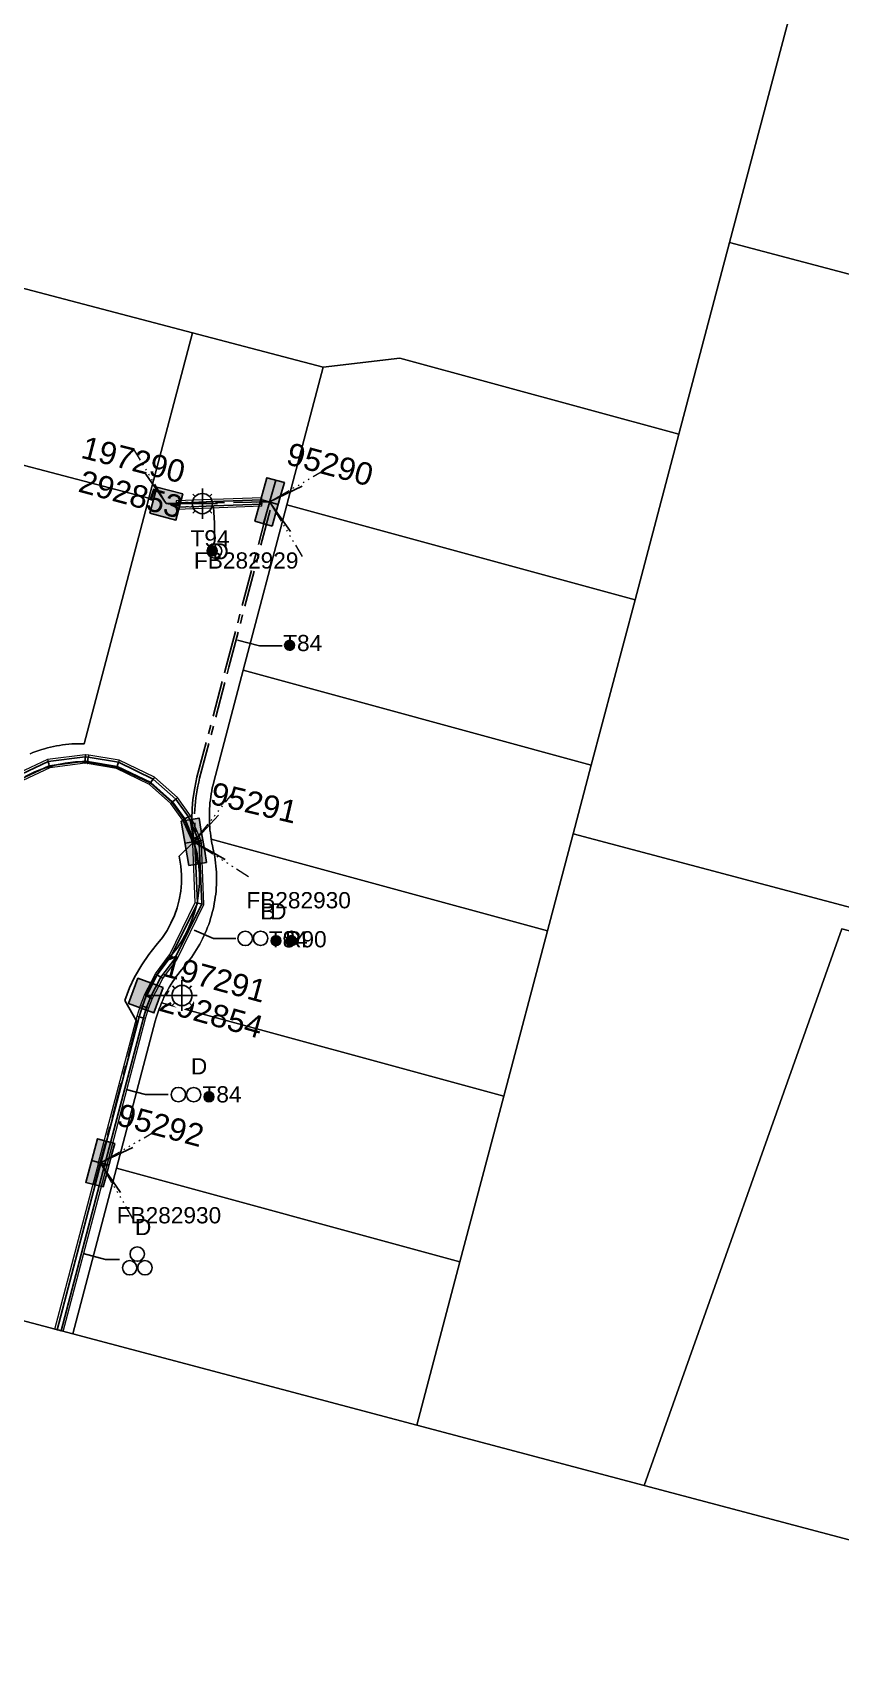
# Model space of a CAD drawing. Header units: metres. Extents: x 256054 to 262066, y 6173540 to 6179224.
# Drawn here: x 258381.2 to 258471, y 6175135.2 to 6175314.9 of the extents above; entities that cross this region are included whole.
import ezdxf
from ezdxf.enums import TextEntityAlignment as Align

# ---------------------------------------------------------------- set-up
doc = ezdxf.new("R2010")
doc.units = ezdxf.units.M
doc.linetypes.add('Cable Exist UG', pattern=[7, 4, -1, 1, -1])
doc.linetypes.add('PHANTOMX2', pattern=[5.6, 2.5, -0.5, 0.15, -0.5, 0.15, -0.5, 0.15, -0.5, 0.15, -0.5])
doc.layers.get('0').update_dxf_attribs({"color": 6})
for name, color, linetype, lineweight in [('_User Miscellaneous4', 191, 'Continuous', 13), ('Cadastre Land Parcels_SP_EXT', 96, 'Continuous', 15), ('Cadastre Roads_SP_EXT', 54, 'Continuous', 15), ('Mains_LV_EXT', 163, 'Continuous', 25), ('Mains_LV_SL_EXT', 135, 'Continuous', 25), ('Services_SP_EXT', 42, 'PHANTOMX2', 20)]:
    doc.layers.add(name, color=color, linetype=linetype, lineweight=lineweight)
for name, color, linetype in [('Duct_SP_EXT', 40, 'Continuous'), ('Equip_SP_SL_EXT', 7, 'Continuous'), ('SupportsUG_SP_LV_EXT', 7, 'Continuous'), ('SupportsUG_SP_LV_SL_EXT', 7, 'Continuous'), ('Trench_SP_EXT', 7, 'Continuous')]:
    doc.layers.add(name, color=color, linetype=linetype)
doc.styles.add('COLUMN_LABEL', font='arial.ttf', dxfattribs={"height": 2})
doc.styles.add('iecARIAL', font='arial.ttf', dxfattribs={"height": 2})
doc.styles.add('POLE_LABEL', font='arial.ttf', dxfattribs={"height": 2})
doc.styles.add('SL_LABEL', font='arial.ttf', dxfattribs={"height": 2})
doc.styles.get("Standard").update_dxf_attribs({"font": 'arial.ttf'})

# ---------------------------------------------------------------- blocks, each defined once
blk = doc.blocks.new('COLUMN_EXT')
blk.add_hatch(color=256).paths.add_polyline_path([(1.5, -1.5), (1.5, 1.5), (-1.5, 1.5), (-1.5, -1.5)])
blk.add_lwpolyline([(1.5, 1.5), (-1.5, 1.5), (-1.5, -1.5), (1.5, -1.5)], close=True)
at = {"flags": 9}
for tag, p in [('SUBURB', (-1.81, 1.8)), ('NOTES', (-1.81, 2)), ('COLUMN_TYPE', (-1.81, 0.4)), ('STREETNAME', (-1.81, 1.6)), ('OWNED_BY', (-1.81, 0.6)), ('LOCATION', (-1.81, 1.4)), ('LEGEND', (-1.81, 1.2)), ('USAGE', (-1.81, 1)), ('STATE', (-1.81, 0.8))]:
    blk.add_attdef(tag, text='', height=0.2, rotation=180, dxfattribs=at).set_placement(p, align=Align.MIDDLE_LEFT)
at = {"flags": 1}
blk.add_attdef('Z', (-1.81, 2.35), '', height=0.2, rotation=180, dxfattribs=at)
at = {"flags": 9}
for tag, style, p in [('STRUCTURE_PLANT_NUMBER', 'POLE_LABEL', (-1.81, -0.03)), ('STREET_CODE', 'COLUMN_LABEL', (-1.81, 0.2))]:
    blk.add_attdef(tag, text='', height=0.2, rotation=180, dxfattribs=dict(at, style=style)).set_placement(p, align=Align.MIDDLE_LEFT)
at = {"style": 'COLUMN_LABEL', "width": 0.9, "flags": 8}
blk.add_attdef('ASSET_NUM', text='', height=2, rotation=270, dxfattribs=at).set_placement((2, -4), align=Align.MIDDLE_LEFT)
blk = doc.blocks.new('PILLAR_EXT')
blk.add_hatch(color=256).paths.add_polyline_path([(-2.5, 1), (-2.5, -1), (2.5, -1), (2.5, 1)])
for p, q in [((-2.5, 0), (2.5, 0)), ((0, 1), (0, -1))]:
    blk.add_line(p, q)
at = {"ltscale": 10}
blk.add_line((2.5, 0), (-2.5, 0), dxfattribs=at)
blk.add_lwpolyline([(-2.5, -1), (-1.25, -1), (1.25, -1), (2.5, -1), (2.5, 1), (-2.5, 1)], close=True)
at = {"width": 0.9, "flags": 8}
blk.add_attdef('ASSET_NUM', text='', height=2, rotation=90, dxfattribs=at).set_placement((-2, 4), align=Align.MIDDLE_LEFT)
for tag, p, flags in [('OWNED_BY', (0, -0.2), 9), ('STATE', (0, -0.4), 9), ('SUPPORT_TYPE', (0, -0.6), 9), ('STREETNAME', (0, -1.8), 9), ('USAGE', (0, -0.8), 9), ('LEGEND', (0, -1), 9), ('LOCATION', (0, -1.2), 9), ('NOTES', (0, -1.4), 9), ('PARENT', (0, -1.6), 9), ('SUBURB', (0, -2), 1)]:
    blk.add_attdef(tag, p, '', height=0.2, dxfattribs=dict(flags=flags))
blk = doc.blocks.new('DUCT_EXT')
blk.add_circle((0, 0.8), 0.8)
at = {"flags": 1}
blk.add_attdef('Z', (0, 0), '', height=0.2, dxfattribs=at)
at = {"flags": 9}
for tag, p in [('DUCT_CODE', (0, 0)), ('XSECT_TYPE', (0, -0.2)), ('STATE', (0, -0.6)), ('FB_REFERENCE', (0, -0.4)), ('NOTES', (0, -0.8))]:
    blk.add_attdef(tag, text='', height=0.2, dxfattribs=at).set_placement(p, align=Align.MIDDLE_LEFT)
blk = doc.blocks.new('SL_LANTERN_EXT')
at = {"flags": 9}
for tag, p in [('LRATECODE', (-7.4, 0)), ('LOUTREACHVOCAB', (-7.2, 0)), ('LOUTREACH', (-7, 0)), ('LANTNUMBER', (-6.6, 0)), ('LNEW', (-6.4, 0)), ('LMASTVOCAB', (-6.2, 0)), ('LMAST', (-6, 0)), ('LLAMPVOCAB', (-5.8, 0)), ('LLAMP', (-5.6, 0)), ('LEXIST', (-5.4, 0)), ('LCHARGE3PERCENT', (-5.2, 0)), ('LCHARGE3', (-5, 0)), ('LCHARGE2PERCENT', (-4.8, 0)), ('LCHARGE2', (-4.6, 0)), ('LCHARGE1PERCENT', (-4.4, 0)), ('LCHARGE1', (-4.2, 0)), ('LCATEGORY', (-4, 0)), ('LBRACKETVOCAB', (-3.8, 0)), ('LBRACKET', (-3.6, 0)), ('LKINGHEIGHT', (-3.4, 0)), ('CREPLACE', (-3.2, 0)), ('CREMOVE', (-3, 0)), ('CNUMBER', (-2.8, 0)), ('CNEW', (-2.6, 0)), ('CEXIST', (-2.4, 0)), ('USAGE', (-2.2, 0)), ('STATE', (-2, 0)), ('OWNED_BY', (-1.8, 0)), ('ORIENTATION', (-1.6, 0)), ('OPERATING_VOLTAGE', (-1.4, 0)), ('NO_PHASES', (-1.2, 0)), ('LANTERN_TYPE', (-1, 0)), ('LANTERN_PURPOSE', (-0.8, 0)), ('CONTROL_TYPE', (-0.6, 0)), ('CONSTRUCTED_VOLTAGE', (-0.4, 0))]:
    blk.add_attdef(tag, text='', height=0.001, rotation=270, dxfattribs=at).set_placement(p, align=Align.MIDDLE_LEFT)
at = {"style": 'SL_LABEL', "flags": 9}
blk.add_attdef('STREET_CODE', text='', height=0.001, rotation=270, dxfattribs=at).set_placement((0, 0), align=Align.MIDDLE_LEFT)
at = {"flags": 1}
blk.add_attdef('Z', (0, 0), '', height=0.001, rotation=270, dxfattribs=at)
at = {"width": 0.9}
blk.add_attdef('LNUMBER', text='', height=1, dxfattribs=at).set_placement((7, -1), align=Align.MIDDLE_LEFT)
at = {"flags": 9}
for tag, p in [('LREMOVE', (0, -7.6)), ('LREPLACE', (0, -7.8)), ('LTYPE', (0, -8)), ('LTYPEVOCAB', (0, -8.2)), ('LEGEND', (0, -8.4)), ('SUBURB', (0, -8.6)), ('STREETNAME', (0, -8.8)), ('LOCATION', (0, -9)), ('NOTES', (0, -9.2)), ('MAINTAINED_BY', (0, -9.86))]:
    blk.add_attdef(tag, text='', height=0.001, dxfattribs=at).set_placement(p, align=Align.MIDDLE_LEFT)
blk.add_attdef('OPERATED_BY', (0, -9.61), '', height=0.001, dxfattribs=at)
blk.add_wipeout([(5.69, 0), (5.06, -1.06), (4, -1.69), (2.94, -1.06), (2.31, 0), (2.94, 1.06), (4, 1.69), (5.06, 1.06)])
for p, q in [((0, 0), (4, 0)), ((2.94, 1.06), (3.2, 0.8)), ((4, 1.69), (4, 0)), ((5.06, 1.06), (4.8, 0.8)), ((2.94, -1.06), (3.2, -0.8)), ((4, 0), (5.69, 0)), ((4, 0), (4, -1.69)), ((5.06, -1.06), (4.8, -0.8))]:
    blk.add_line(p, q)
blk.add_circle((4, 0), 1.12)
blk = doc.blocks.new('CABLE_LARGE_EXT')
h = blk.add_hatch(color=256)
edge = h.paths.add_edge_path()
edge.add_arc((0, 0.55), 0.55, 0, 360)
blk.add_circle((0, 0.55), 0.55)
at = {"flags": 1}
blk.add_attdef('Z', (0, 0), '', height=0.2, dxfattribs=at)
at = {"flags": 9}
for tag, p in [('COND_CODE', (0, 0)), ('STATE', (0, -0.4)), ('XSECT_SIZE', (0, -0.6)), ('FB_REFERENCE', (0, -0.2)), ('NOTES', (0, -0.8))]:
    blk.add_attdef(tag, text='', height=0.2, dxfattribs=at).set_placement(p, align=Align.MIDDLE_LEFT)

msp = doc.modelspace()

# ---------------------------------------------------------------- linework, layer by layer
at = {"layer": '_User Miscellaneous4'}
for p, q in [((258406.66, 6175263.22), (258406.67, 6175262.74)), ((258406.69, 6175262.26), (258406.67, 6175262.74)), ((258387.08, 6175234.7), (258382.9, 6175234.16)), ((258387.13, 6175234.7), (258387.08, 6175234.7)), ((258387.13, 6175234.7), (258387.08, 6175234.22)), ((258387.08, 6175234.7), (258387.08, 6175234.22)), ((258387.46, 6175234.66), (258387.13, 6175234.7)), ((258387.47, 6175234.66), (258387.39, 6175234.19)), ((258387.46, 6175234.66), (258387.39, 6175234.19)), ((258387.47, 6175234.66), (258387.46, 6175234.66)), ((258390.85, 6175234.09), (258387.47, 6175234.66)), ((258382.9, 6175234.16), (258379.13, 6175232.4)), ((258383.17, 6175233.23), (258379.53, 6175231.53)), ((258382.9, 6175234.16), (258383.03, 6175233.69)), ((258383.17, 6175233.23), (258383.03, 6175233.69)), ((258387.09, 6175233.74), (258383.17, 6175233.23)), ((258387.03, 6175233.74), (258387.08, 6175234.22)), ((258387.33, 6175233.71), (258387.03, 6175233.74)), ((258387.03, 6175233.74), (258387.09, 6175233.74)), ((258387.09, 6175233.74), (258387.08, 6175234.22)), ((258387.31, 6175233.71), (258387.39, 6175234.19)), ((258390.56, 6175233.16), (258387.31, 6175233.71)), ((258387.31, 6175233.71), (258387.33, 6175233.71)), ((258387.33, 6175233.71), (258387.39, 6175234.19)), ((258390.56, 6175233.16), (258390.71, 6175233.63)), ((258394.23, 6175231.39), (258390.56, 6175233.16)), ((258390.85, 6175234.09), (258390.71, 6175233.63)), ((258394.77, 6175232.2), (258390.85, 6175234.09)), ((258394.23, 6175231.39), (258394.5, 6175231.8)), ((258396.6, 6175229.29), (258394.23, 6175231.39)), ((258394.77, 6175232.2), (258394.5, 6175231.8)), ((258397.32, 6175229.94), (258394.77, 6175232.2)), ((258396.6, 6175229.29), (258396.96, 6175229.61)), ((258397.92, 6175227.45), (258396.6, 6175229.29)), ((258397.32, 6175229.94), (258396.96, 6175229.61)), ((258398.76, 6175227.93), (258397.32, 6175229.94)), ((258397.92, 6175227.45), (258398.34, 6175227.69)), ((258398.87, 6175225.27), (258397.92, 6175227.45)), ((258398.76, 6175227.93), (258398.34, 6175227.69)), ((258399.75, 6175225.66), (258398.76, 6175227.93)), ((258398.87, 6175225.27), (258399.31, 6175225.46)), ((258398.94, 6175225.11), (258398.87, 6175225.27)), ((258398.94, 6175225.11), (258399.4, 6175225.27)), ((258399.75, 6175225.66), (258399.31, 6175225.46)), ((258399.85, 6175225.43), (258399.4, 6175225.27)), ((258399.85, 6175225.43), (258399.75, 6175225.66)), ((258399.93, 6175225.14), (258399.85, 6175225.43)), ((258399.01, 6175224.88), (258398.94, 6175225.11)), ((258398.98, 6175225.02), (258399.45, 6175225.1)), ((258398.98, 6175225), (258399.46, 6175225.08)), ((258398.98, 6175225), (258398.98, 6175225.02)), ((258398.99, 6175224.98), (258398.98, 6175225)), ((258398.99, 6175224.98), (258399.46, 6175225.06)), ((258398.99, 6175224.98), (258399.46, 6175225.06)), ((258399.01, 6175224.84), (258398.99, 6175224.98)), ((258398.99, 6175224.98), (258398.99, 6175224.98)), ((258399.01, 6175224.88), (258399.47, 6175225.01)), ((258399.01, 6175224.84), (258399.48, 6175224.95)), ((258399.03, 6175224.76), (258399.01, 6175224.84)), ((258399.03, 6175224.82), (258399.51, 6175224.84)), ((258399.03, 6175224.76), (258399.51, 6175224.84)), ((258399.3, 6175218.28), (258399.03, 6175224.82)), ((258399.03, 6175224.82), (258399.03, 6175224.76)), ((258399.93, 6175225.18), (258399.45, 6175225.1)), ((258399.93, 6175225.16), (258399.46, 6175225.08)), ((258399.93, 6175225.14), (258399.46, 6175225.06)), ((258399.93, 6175225.14), (258399.46, 6175225.06)), ((258399.93, 6175225.14), (258399.47, 6175225.01)), ((258399.95, 6175225.06), (258399.48, 6175224.95)), ((258399.99, 6175224.92), (258399.51, 6175224.84)), ((258399.99, 6175224.86), (258399.51, 6175224.84)), ((258399.93, 6175225.16), (258399.93, 6175225.18)), ((258399.93, 6175225.14), (258399.93, 6175225.16)), ((258399.95, 6175225.06), (258399.93, 6175225.14)), ((258399.93, 6175225.14), (258399.93, 6175225.14)), ((258399.99, 6175224.92), (258399.95, 6175225.06)), ((258399.99, 6175224.86), (258399.99, 6175224.92)), ((258400.27, 6175218.08), (258399.99, 6175224.86)), ((258399.3, 6175218.28), (258399.79, 6175218.18)), ((258400.27, 6175218.08), (258399.79, 6175218.18)), ((258388.54, 6175189.28), (258392.86, 6175205.67)), ((258392.86, 6175205.67), (258392.86, 6175205.68)), ((258383.72, 6175170.94), (258388.58, 6175189.44)), ((258388.58, 6175189.44), (258389.05, 6175189.32)), ((258384.65, 6175170.7), (258389.51, 6175189.2)), ((258388.54, 6175189.28), (258389.01, 6175189.16)), ((258389.47, 6175189.04), (258389.01, 6175189.16)), ((258389.51, 6175189.2), (258389.05, 6175189.32)), ((258383.72, 6175170.94), (258384.19, 6175170.82)), ((258384.65, 6175170.7), (258384.19, 6175170.82))]:
    msp.add_line(p, q, dxfattribs=at)
at = {"layer": 'Cadastre Land Parcels_SP_EXT', "linetype": 'Continuous'}
for points in [[(258521.24, 6175278.04), (258521.04, 6175280.16), (258520.3, 6175287.75), (258514.56, 6175346.97), (258476, 6175357.2), (258470.92, 6175337.97), (258466.31, 6175320.58), (258458.64, 6175291.55), (258491.48, 6175282.84), (258514.67, 6175276.69), (258521.55, 6175274.86), (258521.24, 6175278.04)], [(258398.99, 6175281.51), (258359.82, 6175291.8), (258354.98, 6175273.43), (258373.83, 6175268.48), (258394.14, 6175263.15), (258398.99, 6175281.51)], [(258508.24, 6175208.83), (258508.47, 6175209.47), (258508.73, 6175210.1), (258509.02, 6175210.72), (258509.34, 6175211.32), (258509.7, 6175211.9), (258510.08, 6175212.46), (258510.3, 6175212.75), (258481.26, 6175220.46), (258491.48, 6175282.84), (258458.64, 6175291.55), (258453, 6175270.25), (258448.14, 6175251.89), (258443.28, 6175233.52), (258441.27, 6175225.92), (258508.05, 6175208.18), (258508.24, 6175208.83)], [(258453, 6175270.25), (258422.03, 6175278.69), (258413.49, 6175277.7), (258409.47, 6175262.43), (258448.14, 6175251.89), (258453, 6175270.25)], [(258448.14, 6175251.89), (258409.47, 6175262.43), (258404.62, 6175244.06), (258443.28, 6175233.52), (258448.14, 6175251.89)], [(258441.27, 6175225.92), (258443.28, 6175233.52), (258404.62, 6175244.06), (258401.36, 6175231.67), (258401.28, 6175231.34), (258401.2, 6175231.02), (258401.13, 6175230.69), (258401.08, 6175230.36), (258401.02, 6175230.03), (258400.98, 6175229.69), (258400.94, 6175229.36), (258400.91, 6175229.02), (258400.89, 6175228.69), (258400.87, 6175228.35), (258400.87, 6175228.02), (258400.87, 6175227.68), (258400.87, 6175227.35), (258400.89, 6175227.01), (258400.91, 6175226.67), (258400.94, 6175226.34), (258400.98, 6175226.01), (258401.02, 6175225.67), (258401.07, 6175225.34), (258438.42, 6175215.16), (258441.27, 6175225.92)], [(258438.42, 6175215.16), (258401.07, 6175225.34), (258401.11, 6175225.1), (258401.16, 6175224.86), (258401.21, 6175224.62), (258401.27, 6175224.38), (258401.34, 6175224.04), (258401.41, 6175223.71), (258401.47, 6175223.36), (258401.52, 6175223.02), (258401.57, 6175222.68), (258401.6, 6175222.34), (258401.63, 6175221.99), (258401.65, 6175221.65), (258401.67, 6175221.3), (258401.67, 6175220.96), (258401.67, 6175220.61), (258401.66, 6175220.26), (258401.64, 6175219.92), (258401.61, 6175219.57), (258401.58, 6175219.23), (258401.53, 6175218.89), (258401.48, 6175218.54), (258401.42, 6175218.2), (258401.36, 6175217.86), (258401.28, 6175217.53), (258401.2, 6175217.19), (258401.11, 6175216.86), (258401.01, 6175216.52), (258400.91, 6175216.19), (258400.8, 6175215.87), (258400.68, 6175215.54), (258400.55, 6175215.22), (258400.41, 6175214.9), (258400.27, 6175214.59), (258400.12, 6175214.28), (258399.97, 6175213.97), (258399.8, 6175213.66), (258399.63, 6175213.36), (258399.45, 6175213.07), (258399.27, 6175212.77), (258399.08, 6175212.49), (258398.88, 6175212.2), (258398.68, 6175211.92), (258398.47, 6175211.65), (258398.25, 6175211.38), (258398.03, 6175211.12), (258397.81, 6175210.86), (258397.6, 6175210.6), (258397.39, 6175210.34), (258397.19, 6175210.07), (258397, 6175209.8), (258396.81, 6175209.52), (258396.63, 6175209.24), (258396.46, 6175208.95), (258396.29, 6175208.66), (258396.13, 6175208.37), (258395.98, 6175208.07), (258395.83, 6175207.77), (258395.7, 6175207.46), (258395.56, 6175207.16), (258433.56, 6175196.8), (258438.42, 6175215.16)], [(258441.27, 6175225.92), (258438.42, 6175215.16), (258433.56, 6175196.8), (258428.7, 6175178.43), (258423.9, 6175160.29), (258449.17, 6175153.59), (258471.12, 6175215.39), (258507.65, 6175205.7), (258507.71, 6175206.38), (258507.81, 6175207.05), (258507.94, 6175207.72), (258508.05, 6175208.18), (258441.27, 6175225.92)], [(258471.12, 6175215.39), (258449.17, 6175153.59), (258476.23, 6175146.41), (258497.31, 6175205.86), (258507.74, 6175203.09), (258507.66, 6175203.77), (258507.63, 6175204.45), (258507.62, 6175205.13), (258507.65, 6175205.7), (258471.12, 6175215.39)], [(258433.56, 6175196.8), (258395.56, 6175207.16), (258395.43, 6175206.83), (258395.3, 6175206.49), (258395.19, 6175206.16), (258395.07, 6175205.82), (258394.97, 6175205.48), (258394.87, 6175205.13), (258390.57, 6175188.83), (258428.7, 6175178.43), (258433.56, 6175196.8)], [(258428.7, 6175178.43), (258390.57, 6175188.83), (258385.72, 6175170.43), (258423.9, 6175160.29), (258428.7, 6175178.43)]]:
    msp.add_lwpolyline(points, close=True, dxfattribs=at)
for points in [[(258232.98, 6175318.15), (258270.84, 6175313.29), (258285.01, 6175311.47), (258315.61, 6175303.4), (258359.82, 6175291.8), (258398.99, 6175281.51), (258413.49, 6175277.7), (258422.03, 6175278.69), (258453, 6175270.25), (258458.64, 6175291.55), (258466.31, 6175320.58)], [(258232.98, 6175318.15), (258270.84, 6175313.29), (258285.01, 6175311.47), (258315.61, 6175303.4), (258359.82, 6175291.8), (258398.99, 6175281.51), (258413.49, 6175277.7), (258422.03, 6175278.69), (258453, 6175270.25), (258458.64, 6175291.55), (258466.31, 6175320.58)], [(258380.96, 6175234.8), (258381.28, 6175234.93), (258381.6, 6175235.05), (258381.92, 6175235.16), (258382.25, 6175235.26), (258382.57, 6175235.36), (258382.9, 6175235.45), (258383.23, 6175235.53), (258383.57, 6175235.6), (258383.9, 6175235.67), (258384.24, 6175235.73), (258384.57, 6175235.78), (258384.91, 6175235.82), (258385.25, 6175235.86), (258385.59, 6175235.89), (258385.93, 6175235.91), (258386.27, 6175235.92), (258386.61, 6175235.92), (258386.95, 6175235.92), (258394.14, 6175263.15), (258394.14, 6175263.15), (258373.83, 6175268.48)], [(258476.23, 6175146.41), (258449.17, 6175153.59), (258423.9, 6175160.29), (258385.72, 6175170.43), (258368.31, 6175175), (258351.99, 6175179.42), (258304.88, 6175001.38), (258292.2, 6174953.43), (258310.11, 6174948.67), (258328.03, 6174943.92), (258345.94, 6174939.16), (258363.86, 6174934.4), (258382.01, 6174929.58), (258373.38, 6174896.95), (258368.49, 6174894.11), (258392.65, 6174887.7), (258389.81, 6174892.59), (258398, 6174923.54), (258416.99, 6174918.5), (258435.77, 6174913.51), (258449.71, 6174966.19), (258449.71, 6174966.19), (258472.87, 6175053.68)]]:
    msp.add_lwpolyline(points, dxfattribs=at)
at = {"layer": 'Duct_SP_EXT'}
for p, q in [((258406.67, 6175262.98), (258406.67, 6175262.74)), ((258406.68, 6175262.5), (258406.67, 6175262.74)), ((258387.08, 6175234.46), (258382.96, 6175233.93)), ((258387.11, 6175234.46), (258387.08, 6175234.46)), ((258387.11, 6175234.46), (258387.08, 6175234.22)), ((258387.08, 6175234.46), (258387.08, 6175234.22)), ((258387.43, 6175234.42), (258387.11, 6175234.46)), ((258387.43, 6175234.42), (258387.39, 6175234.19)), ((258387.43, 6175234.42), (258387.39, 6175234.19)), ((258390.78, 6175233.86), (258387.43, 6175234.42)), ((258387.43, 6175234.42), (258387.43, 6175234.42)), ((258382.96, 6175233.93), (258379.23, 6175232.18)), ((258383.1, 6175233.46), (258379.43, 6175231.75)), ((258382.96, 6175233.93), (258383.03, 6175233.69)), ((258383.1, 6175233.46), (258383.03, 6175233.69)), ((258387.09, 6175233.98), (258383.1, 6175233.46)), ((258387.06, 6175233.98), (258387.08, 6175234.22)), ((258387.36, 6175233.95), (258387.06, 6175233.98)), ((258387.06, 6175233.98), (258387.09, 6175233.98)), ((258387.09, 6175233.98), (258387.08, 6175234.22)), ((258387.35, 6175233.95), (258387.39, 6175234.19)), ((258390.63, 6175233.4), (258387.35, 6175233.95)), ((258387.35, 6175233.95), (258387.36, 6175233.95)), ((258387.36, 6175233.95), (258387.39, 6175234.19)), ((258390.63, 6175233.4), (258390.71, 6175233.63)), ((258394.37, 6175231.6), (258390.63, 6175233.4)), ((258390.78, 6175233.86), (258390.71, 6175233.63)), ((258394.64, 6175232), (258390.78, 6175233.86)), ((258394.37, 6175231.6), (258394.5, 6175231.8)), ((258396.78, 6175229.45), (258394.37, 6175231.6)), ((258394.64, 6175232), (258394.5, 6175231.8)), ((258397.14, 6175229.77), (258394.64, 6175232)), ((258396.78, 6175229.45), (258396.96, 6175229.61)), ((258398.13, 6175227.57), (258396.78, 6175229.45)), ((258397.14, 6175229.77), (258396.96, 6175229.61)), ((258398.55, 6175227.81), (258397.14, 6175229.77)), ((258398.13, 6175227.57), (258398.34, 6175227.69)), ((258399.09, 6175225.37), (258398.13, 6175227.57)), ((258398.55, 6175227.81), (258398.34, 6175227.69)), ((258399.53, 6175225.56), (258398.55, 6175227.81)), ((258399.09, 6175225.37), (258399.31, 6175225.46)), ((258399.17, 6175225.19), (258399.09, 6175225.37)), ((258399.17, 6175225.19), (258399.4, 6175225.27)), ((258399.53, 6175225.56), (258399.31, 6175225.46)), ((258399.62, 6175225.35), (258399.4, 6175225.27)), ((258399.62, 6175225.35), (258399.53, 6175225.56)), ((258399.7, 6175225.07), (258399.62, 6175225.35)), ((258399.24, 6175224.95), (258399.17, 6175225.19)), ((258399.22, 6175225.06), (258399.45, 6175225.1)), ((258399.22, 6175225.04), (258399.46, 6175225.08)), ((258399.22, 6175225.04), (258399.22, 6175225.06)), ((258399.22, 6175225.02), (258399.46, 6175225.06)), ((258399.22, 6175225.02), (258399.46, 6175225.06)), ((258399.22, 6175225.02), (258399.22, 6175225.04)), ((258399.24, 6175224.9), (258399.22, 6175225.02)), ((258399.22, 6175225.02), (258399.22, 6175225.02)), ((258399.24, 6175224.95), (258399.47, 6175225.01)), ((258399.24, 6175224.9), (258399.48, 6175224.95)), ((258399.27, 6175224.8), (258399.24, 6175224.9)), ((258399.27, 6175224.83), (258399.51, 6175224.84)), ((258399.27, 6175224.8), (258399.51, 6175224.84)), ((258399.54, 6175218.23), (258399.27, 6175224.83)), ((258399.27, 6175224.83), (258399.27, 6175224.8)), ((258399.69, 6175225.14), (258399.45, 6175225.1)), ((258399.69, 6175225.12), (258399.46, 6175225.08)), ((258399.7, 6175225.1), (258399.46, 6175225.06)), ((258399.7, 6175225.1), (258399.46, 6175225.06)), ((258399.7, 6175225.07), (258399.47, 6175225.01)), ((258399.71, 6175225), (258399.48, 6175224.95)), ((258399.75, 6175224.88), (258399.51, 6175224.84)), ((258399.75, 6175224.85), (258399.51, 6175224.84)), ((258399.69, 6175225.12), (258399.69, 6175225.14)), ((258399.7, 6175225.1), (258399.69, 6175225.12)), ((258399.71, 6175225), (258399.7, 6175225.1)), ((258399.7, 6175225.1), (258399.7, 6175225.1)), ((258399.75, 6175224.88), (258399.71, 6175225)), ((258399.75, 6175224.85), (258399.75, 6175224.88)), ((258400.03, 6175218.13), (258399.75, 6175224.85)), ((258399.54, 6175218.23), (258399.79, 6175218.18)), ((258400.03, 6175218.13), (258399.79, 6175218.18)), ((258383.96, 6175170.88), (258388.82, 6175189.38)), ((258388.82, 6175189.38), (258389.05, 6175189.32)), ((258384.42, 6175170.76), (258389.28, 6175189.26)), ((258388.77, 6175189.22), (258389.01, 6175189.16)), ((258389.24, 6175189.1), (258389.01, 6175189.16)), ((258389.28, 6175189.26), (258389.05, 6175189.32)), ((258383.96, 6175170.88), (258384.19, 6175170.82)), ((258384.42, 6175170.76), (258384.19, 6175170.82))]:
    msp.add_line(p, q, dxfattribs=at)
for points in [[(258408.95, 6175246.76), (258406.44, 6175246.77), (258403.99, 6175247.41)], [(258403.82, 6175214.31), (258401.32, 6175214.3), (258399.18, 6175215.23)], [(258396.29, 6175196.98), (258393.79, 6175196.98), (258391.62, 6175197.56)], [(258390.91, 6175178.68), (258389.33, 6175178.68), (258386.86, 6175179.35)]]:
    msp.add_lwpolyline(points, dxfattribs=at)
at = {"layer": 'Mains_LV_EXT', "linetype": 'Cable Exist UG'}
msp.add_lwpolyline([(258380.46, 6175232.29), (258381.49, 6175232.8), (258382.57, 6175233.22), (258383.71, 6175233.55), (258384.87, 6175233.77), (258386, 6175233.9), (258387.15, 6175233.91), (258390.61, 6175233.33), (258394.33, 6175231.54), (258396.73, 6175229.41), (258398.07, 6175227.54), (258399.16, 6175225.04)], dxfattribs=at)
at = {"layer": 'Services_SP_EXT'}
for points in [[(258407.56, 6175262.75), (258413.72, 6175266.33)], [(258407.56, 6175262.75), (258411.17, 6175256.7)], [(258399.16, 6175225.04), (258403.62, 6175230.62)], [(258399.16, 6175225.04), (258405.22, 6175221.17)], [(258388.76, 6175189.4), (258394.87, 6175192.91)], [(258388.76, 6175189.4), (258392.34, 6175183.24)]]:
    msp.add_lwpolyline(points, dxfattribs=at)
at = {"layer": 'Trench_SP_EXT', "linetype": 'Cable Exist UG'}
for points in [[(258407.56, 6175262.75), (258411.75, 6175264.78)], [(258407.56, 6175262.75), (258406.67, 6175262.74), (258406.15, 6175262.72)], [(258407.56, 6175262.75), (258410.21, 6175259)], [(258399.16, 6175225.04), (258402.34, 6175228.47)], [(258399.16, 6175225.04), (258403.22, 6175222.72)], [(258388.76, 6175189.4), (258392.9, 6175191.35)], [(258388.76, 6175189.4), (258391.38, 6175185.56)]]:
    msp.add_lwpolyline(points, dxfattribs=at)

# ---------------------------------------------------------------- block references
at = {"layer": 'Duct_SP_EXT', "rotation": 269.9682940634983}
for name in ['DUCT_EXT', 'CABLE_LARGE_EXT']:
    msp.add_blockref(name, (258400.64, 6175257.31), dxfattribs=at)
at = {"layer": 'Duct_SP_EXT'}
for name, p in [('CABLE_LARGE_EXT', (258409.78, 6175246.29)), ('DUCT_EXT', (258404.85, 6175213.51)), ('DUCT_EXT', (258406.56, 6175213.52)), ('CABLE_LARGE_EXT', (258408.27, 6175213.51)), ('DUCT_EXT', (258409.98, 6175213.52)), ('CABLE_LARGE_EXT', (258409.98, 6175213.52)), ('DUCT_EXT', (258397.43, 6175196.18)), ('DUCT_EXT', (258399.13, 6175196.17)), ('CABLE_LARGE_EXT', (258400.83, 6175196.18)), ('DUCT_EXT', (258392.02, 6175176.96)), ('DUCT_EXT', (258392.86, 6175178.48)), ('DUCT_EXT', (258393.72, 6175176.96))]:
    msp.add_blockref(name, p, dxfattribs=at)
at = {"layer": 'SupportsUG_SP_LV_EXT'}
ref = msp.add_blockref('PILLAR_EXT', (258407.56, 6175262.75), dxfattribs=dict(at, rotation=74.36859129033765))
ref.add_attrib('ASSET_NUM', '95290', dxfattribs={"layer": '0', "height": 2.5, "rotation": 344.9315, "style": 'iecARIAL'}).set_placement((258409.06, 6175266.25), align=Align.BOTTOM_LEFT)
ref = msp.add_blockref('PILLAR_EXT', (258399.16, 6175225.04), dxfattribs=dict(at, rotation=99.69477883140983))
ref.add_attrib('ASSET_NUM', '95291', dxfattribs={"layer": '0', "height": 2.5, "rotation": 346.6842, "style": 'iecARIAL'}).set_placement((258400.66, 6175228.54), align=Align.BOTTOM_LEFT)
ref = msp.add_blockref('PILLAR_EXT', (258388.76, 6175189.4), dxfattribs=dict(at, rotation=75.16225277668136))
ref.add_attrib('ASSET_NUM', '95292', dxfattribs={"layer": '0', "height": 2.5, "rotation": 345.1158, "style": 'iecARIAL'}).set_placement((258390.26, 6175192.9), align=Align.BOTTOM_LEFT)
at = {"layer": 'SupportsUG_SP_LV_SL_EXT'}
ref = msp.add_blockref('COLUMN_EXT', (258396.09, 6175262.56), dxfattribs=dict(at, rotation=165.2201929104639))
ref.add_attrib('ASSET_NUM', '292853', dxfattribs={"layer": '0', "height": 2.5, "rotation": 344.9799, "style": 'COLUMN_LABEL'}).set_placement((258398.09, 6175263.31), align=Align.TOP_RIGHT)
ref = msp.add_blockref('COLUMN_EXT', (258393.83, 6175207.97), dxfattribs=dict(at, rotation=339.671178436189))
ref.add_attrib('ASSET_NUM', '292854', dxfattribs={"layer": '0', "height": 2.5, "rotation": 344.3958, "style": 'COLUMN_LABEL'}).set_placement((258395.83, 6175208.72), align=Align.TOP_LEFT)

# ---------------------------------------------------------------- texts
at = {"layer": 'Duct_SP_EXT'}
for s, p in [('T94', (258398.78, 6175257.81)), ('D', (258401.21, 6175256.36)), ('FB282929', (258399.16, 6175255.35)), ('T84', (258409.07, 6175246.19)), ('FB282930', (258404.98, 6175217.65)), ('B', (258406.52, 6175216.41)), ('D', (258407.62, 6175216.42)), ('T84', (258407.47, 6175213.31)), ('R90', (258409.28, 6175213.32)), ('D', (258398.82, 6175199.22)), ('T84', (258400.11, 6175196.11)), ('FB282930', (258390.58, 6175182.69)), ('D', (258392.61, 6175181.38))]:
    msp.add_text(s, height=1.8, dxfattribs=at).set_placement(p)

# ---------------------------------------------------------------- next in the draw order: block references
at = {"layer": 'Equip_SP_SL_EXT'}
ref = msp.add_blockref('SL_LANTERN_EXT', (258396.09, 6175262.56), dxfattribs=at)
ref.add_attrib('ASSET_NUM', '197290', dxfattribs={"layer": '0', "height": 2.5, "rotation": 345.6944, "style": 'iecARIAL'}).set_placement((258397.59, 6175264.06), align=Align.BOTTOM_RIGHT)
ref = msp.add_blockref('SL_LANTERN_EXT', (258393.83, 6175207.97), dxfattribs=at)
ref.add_attrib('ASSET_NUM', '197291', dxfattribs={"layer": '0', "height": 2.5, "rotation": 344.8474, "style": 'iecARIAL'}).set_placement((258395.33, 6175209.47), align=Align.BOTTOM_LEFT)

# ---------------------------------------------------------------- next in the draw order: linework, layer by layer
at = {"layer": '_User Miscellaneous4'}
for p, q in [((258406.66, 6175263.22), (258397.17, 6175262.87)), ((258397.17, 6175262.87), (258397.19, 6175262.39)), ((258397.21, 6175261.91), (258397.19, 6175262.39)), ((258406.69, 6175262.26), (258397.21, 6175261.91)), ((258396.43, 6175212.45), (258399.3, 6175218.28)), ((258397.25, 6175211.95), (258400.27, 6175218.08)), ((258394.88, 6175210.39), (258396.45, 6175212.49)), ((258395.7, 6175209.87), (258397.22, 6175211.91)), ((258396.45, 6175212.49), (258396.43, 6175212.45)), ((258396.43, 6175212.45), (258396.84, 6175212.2)), ((258396.45, 6175212.49), (258396.84, 6175212.2)), ((258397.22, 6175211.91), (258396.84, 6175212.2)), ((258397.25, 6175211.95), (258396.84, 6175212.2)), ((258397.22, 6175211.91), (258397.25, 6175211.95)), ((258393.67, 6175208.06), (258394.88, 6175210.39)), ((258394.52, 6175207.62), (258395.7, 6175209.87)), ((258394.88, 6175210.39), (258395.29, 6175210.13)), ((258395.7, 6175209.87), (258395.29, 6175210.13)), ((258393.21, 6175206.86), (258393.65, 6175208.01)), ((258393.65, 6175208.01), (258394.1, 6175207.84)), ((258393.67, 6175208.06), (258394.1, 6175207.84)), ((258394.52, 6175207.62), (258394.1, 6175207.84)), ((258394.55, 6175207.67), (258394.1, 6175207.84)), ((258394.12, 6175206.55), (258394.55, 6175207.67)), ((258392.86, 6175205.68), (258393.21, 6175206.86)), ((258392.86, 6175205.68), (258393.32, 6175205.55)), ((258392.86, 6175205.67), (258393.32, 6175205.55)), ((258393.21, 6175206.86), (258393.67, 6175206.71)), ((258393.79, 6175205.42), (258393.32, 6175205.55)), ((258393.78, 6175205.42), (258393.32, 6175205.55)), ((258394.12, 6175206.55), (258393.67, 6175206.71)), ((258393.78, 6175205.42), (258394.12, 6175206.55)), ((258389.47, 6175189.04), (258393.79, 6175205.42)), ((258393.79, 6175205.42), (258393.78, 6175205.42))]:
    msp.add_line(p, q, dxfattribs=at)
at = {"layer": 'Cadastre Roads_SP_EXT', "linetype": 'Continuous'}
msp.add_lwpolyline([(258368.31, 6175175), (258385.72, 6175170.43), (258390.57, 6175188.83), (258394.87, 6175205.13), (258394.97, 6175205.48), (258395.07, 6175205.82), (258395.19, 6175206.16), (258395.3, 6175206.49), (258395.43, 6175206.83), (258395.56, 6175207.16), (258395.7, 6175207.46), (258395.83, 6175207.77), (258395.98, 6175208.07), (258396.13, 6175208.37), (258396.29, 6175208.66), (258396.46, 6175208.95), (258396.63, 6175209.24), (258396.81, 6175209.52), (258397, 6175209.8), (258397.19, 6175210.07), (258397.39, 6175210.34), (258397.6, 6175210.6), (258397.81, 6175210.86), (258398.03, 6175211.12), (258398.25, 6175211.38), (258398.47, 6175211.65), (258398.68, 6175211.92), (258398.88, 6175212.2), (258399.08, 6175212.49), (258399.27, 6175212.77), (258399.45, 6175213.07), (258399.63, 6175213.36), (258399.8, 6175213.66), (258399.97, 6175213.97), (258400.12, 6175214.28), (258400.27, 6175214.59), (258400.41, 6175214.9), (258400.55, 6175215.22), (258400.68, 6175215.54), (258400.8, 6175215.87), (258400.91, 6175216.19), (258401.01, 6175216.52), (258401.11, 6175216.86), (258401.2, 6175217.19), (258401.28, 6175217.53), (258401.36, 6175217.86), (258401.42, 6175218.2), (258401.48, 6175218.54), (258401.53, 6175218.89), (258401.58, 6175219.23), (258401.61, 6175219.57), (258401.64, 6175219.92), (258401.66, 6175220.26), (258401.67, 6175220.61), (258401.67, 6175220.96), (258401.67, 6175221.3), (258401.65, 6175221.65), (258401.63, 6175221.99), (258401.6, 6175222.34), (258401.57, 6175222.68), (258401.52, 6175223.02), (258401.47, 6175223.36), (258401.41, 6175223.71), (258401.34, 6175224.04), (258401.27, 6175224.38), (258401.21, 6175224.62), (258401.16, 6175224.86), (258401.11, 6175225.1), (258401.07, 6175225.34), (258401.02, 6175225.67), (258400.98, 6175226.01), (258400.94, 6175226.34), (258400.91, 6175226.67), (258400.89, 6175227.01), (258400.87, 6175227.35), (258400.87, 6175227.68), (258400.87, 6175228.02), (258400.87, 6175228.35), (258400.89, 6175228.69), (258400.91, 6175229.02), (258400.94, 6175229.36), (258400.98, 6175229.69), (258401.02, 6175230.03), (258401.08, 6175230.36), (258401.13, 6175230.69), (258401.2, 6175231.02), (258401.28, 6175231.34), (258401.36, 6175231.67), (258404.62, 6175244.06), (258409.47, 6175262.43), (258413.49, 6175277.7), (258398.99, 6175281.51), (258394.14, 6175263.15), (258386.95, 6175235.92), (258386.61, 6175235.92), (258386.27, 6175235.92), (258385.93, 6175235.91), (258385.59, 6175235.89), (258385.25, 6175235.86), (258384.91, 6175235.82), (258384.57, 6175235.78), (258384.24, 6175235.73), (258383.9, 6175235.67), (258383.57, 6175235.6), (258383.23, 6175235.53), (258382.9, 6175235.45), (258382.57, 6175235.36), (258382.25, 6175235.26), (258381.92, 6175235.16), (258381.6, 6175235.05), (258381.28, 6175234.93), (258380.96, 6175234.8)], dxfattribs=at)
at = {"layer": 'Duct_SP_EXT'}
for p, q in [((258406.67, 6175262.98), (258397.18, 6175262.63)), ((258397.18, 6175262.63), (258397.19, 6175262.39)), ((258397.2, 6175262.15), (258397.19, 6175262.39)), ((258406.68, 6175262.5), (258397.2, 6175262.15)), ((258396.63, 6175212.33), (258399.54, 6175218.23)), ((258397.04, 6175212.07), (258400.03, 6175218.13)), ((258395.09, 6175210.26), (258396.64, 6175212.34)), ((258395.49, 6175210), (258397.03, 6175212.06)), ((258396.64, 6175212.34), (258396.63, 6175212.33)), ((258396.63, 6175212.33), (258396.84, 6175212.2)), ((258396.64, 6175212.34), (258396.84, 6175212.2)), ((258397.03, 6175212.06), (258396.84, 6175212.2)), ((258397.04, 6175212.07), (258396.84, 6175212.2)), ((258397.03, 6175212.06), (258397.04, 6175212.07)), ((258393.88, 6175207.95), (258395.09, 6175210.26)), ((258394.31, 6175207.73), (258395.49, 6175210)), ((258395.09, 6175210.26), (258395.29, 6175210.13)), ((258395.49, 6175210), (258395.29, 6175210.13)), ((258393.44, 6175206.78), (258393.87, 6175207.92)), ((258393.87, 6175207.92), (258394.1, 6175207.84)), ((258393.88, 6175207.95), (258394.1, 6175207.84)), ((258393.9, 6175206.63), (258394.32, 6175207.75)), ((258394.31, 6175207.73), (258394.1, 6175207.84)), ((258394.32, 6175207.75), (258394.1, 6175207.84)), ((258388.77, 6175189.22), (258393.09, 6175205.61)), ((258393.09, 6175205.61), (258393.44, 6175206.78)), ((258393.09, 6175205.61), (258393.09, 6175205.61)), ((258393.09, 6175205.61), (258393.32, 6175205.55)), ((258393.09, 6175205.61), (258393.32, 6175205.55)), ((258393.55, 6175205.48), (258393.32, 6175205.55)), ((258393.55, 6175205.48), (258393.32, 6175205.55)), ((258393.44, 6175206.78), (258393.67, 6175206.71)), ((258393.55, 6175205.48), (258393.9, 6175206.63)), ((258393.9, 6175206.63), (258393.67, 6175206.71)), ((258389.24, 6175189.1), (258393.55, 6175205.48)), ((258393.55, 6175205.48), (258393.55, 6175205.48))]:
    msp.add_line(p, q, dxfattribs=at)
msp.add_lwpolyline([(258401.44, 6175258.41), (258401.44, 6175260.38), (258401.34, 6175262.19)], dxfattribs=at)
at = {"layer": 'Mains_LV_EXT', "linetype": 'Cable Exist UG'}
for points in [[(258407.56, 6175262.75), (258396.09, 6175262.56)], [(258399.16, 6175225.04), (258398.93, 6175227.5), (258398.93, 6175227.5), (258398.95, 6175228.72), (258399.05, 6175229.72), (258399.25, 6175231.01), (258399.49, 6175232.19), (258402.74, 6175244.5), (258407.56, 6175262.75)], [(258399.16, 6175225.04), (258397.53, 6175223.43), (258397.53, 6175223.43), (258397.69, 6175222.33), (258397.77, 6175221.35), (258397.77, 6175220.45), (258397.69, 6175219.55), (258397.51, 6175218.59), (258397.29, 6175217.71), (258396.99, 6175216.87), (258396.61, 6175215.99), (258396.17, 6175215.19), (258395.65, 6175214.41), (258394.97, 6175213.56), (258394.15, 6175212.54), (258393.37, 6175211.38), (258392.57, 6175210.02), (258392.01, 6175208.81), (258391.49, 6175207.42), (258392.86, 6175205.02), (258392.86, 6175205.02), (258388.76, 6175189.4)]]:
    msp.add_lwpolyline(points, dxfattribs=at)
at = {"layer": 'Mains_LV_SL_EXT', "linetype": 'Cable Exist UG'}
msp.add_lwpolyline([(258393.86, 6175208.04), (258394.46, 6175209.29), (258394.92, 6175210.09), (258395.84, 6175211.46), (258396.57, 6175212.34), (258397.28, 6175213.23), (258397.88, 6175214.15), (258398.4, 6175215.13), (258398.86, 6175216.15), (258399.22, 6175217.17), (258399.5, 6175218.23), (258399.68, 6175219.33), (258399.78, 6175220.43), (258399.78, 6175221.51), (258399.68, 6175222.61), (258399.5, 6175223.7), (258399.2, 6175224.84)], dxfattribs=at)
at = {"layer": 'Services_SP_EXT'}
msp.add_lwpolyline([(258396.09, 6175262.56), (258392.5, 6175268.6)], dxfattribs=at)
at = {"layer": 'Trench_SP_EXT', "linetype": 'Cable Exist UG'}
for points in [[(258396.09, 6175262.56), (258393.46, 6175266.33)], [(258396.09, 6175262.56), (258397.19, 6175262.39), (258397.59, 6175262.4)]]:
    msp.add_lwpolyline(points, dxfattribs=at)
msp.add_lwpolyline([(258399.45, 6175225.1, -0.104876), (258399.79, 6175232.08), (258399.79, 6175232.08), (258403.04, 6175244.41), (258407.85, 6175262.68)], format="xyb", dxfattribs=at)

doc.saveas('drawing.dxf')
